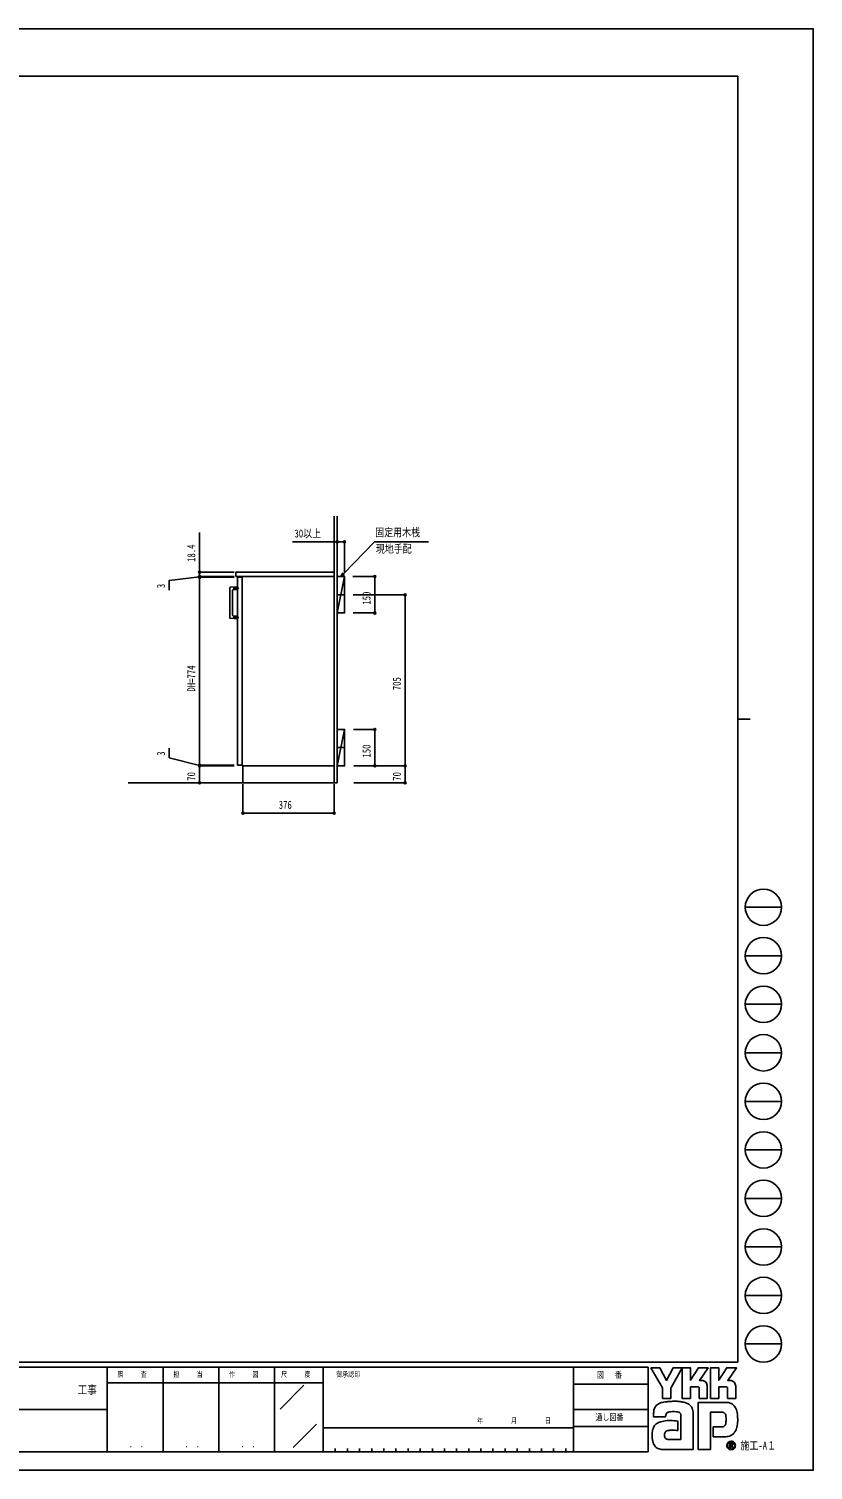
# Model space of a CAD drawing. Units: millimetres, scale not verified. Extents: x -4205 to 4205, y -2970 to 2970.
# Drawn here: x 972 to 4205, y -2970 to 2970 of the extents above; entities that cross this region are included whole.
import ezdxf
from ezdxf.enums import TextEntityAlignment as Align

# ---------------------------------------------------------------- set-up
doc = ezdxf.new("R2010")
doc.units = ezdxf.units.MM
doc.header["$LTSCALE"] = 20
for name, color, linetype in [('0-3_YKK_12', 2, 'Continuous'), ('0-4_YKK_13', 4, 'Continuous'), ('0-5_YKK_D', 6, 'Continuous'), ('0-6_YKK_ZWAK', 7, 'Continuous'), ('0-7_YSS_K', 3, 'Continuous')]:
    doc.layers.add(name, color=color, linetype=linetype)
doc.styles.add('ＭＳ ゴシック', font='')
doc.styles.get('ＭＳ ゴシック').set_extended_font_data('MS Gothic')

msp = doc.modelspace()

# ---------------------------------------------------------------- linework, layer by layer
at = {"layer": '0-3_YKK_12'}
for p, q in [((2275.81, 637.6), (2240.23, 637.6)), ((2275.81, 7.6), (2240.23, 7.6))]:
    msp.add_line(p, q, dxfattribs=at)
for points in [[(1825.52, 712.6), (2230.52, 712.6), (2230.52, 731), (1825.52, 731)], [(1832.52, -64.4), (1850.52, -64.4), (1850.52, 709.6), (1832.52, 709.6)], [(1850.52, -67.4), (2230.52, -67.4), (2230.52, 712.6), (1850.52, 712.6)], [(1854.52, -137.4), (2230.52, -137.4), (2230.52, -67.4), (1854.52, -67.4)]]:
    msp.add_lwpolyline(points, close=True, dxfattribs=at)
at = {"layer": '0-4_YKK_13'}
for p, q in [((1800.52, 667.01), (1800.52, 542.19)), ((1832.52, 670.11), (1801.94, 668.51)), ((1811.52, 553.11), (1811.52, 656.09)), ((1813.41, 658.09), (1832.52, 659.09)), ((1814.47, 664.6), (1837.62, 664.6)), ((1832.52, 659.09), (1832.52, 670.11)), ((1814.47, 544.6), (1837.62, 544.6))]:
    msp.add_line(p, q, dxfattribs=at)
msp.add_lwpolyline([(1801.94, 540.7), (1832.52, 539.09), (1832.52, 550.11), (1813.41, 551.11)], dxfattribs=at)
for centre, radius, start, end in [((1802.02, 667.01), 1.5, 92.7637, 180.21124), ((1813.52, 656.09), 2, 93.19527, 179.79522), ((1802.02, 542.19), 1.5, 179.7637, 267.21124), ((1813.52, 553.11), 2, 180.19527, 266.79522)]:
    msp.add_arc(centre, radius, start, end, dxfattribs=at)
at = {"layer": '0-5_YKK_D'}
for p, q in [((2243.02, 724.96), (2243.02, 857)), ((2273.02, 727.6), (2273.02, 857)), ((1818.52, 731), (1674.52, 731)), ((1675.52, 712.6), (1675.52, 729.6)), ((1818.52, 712.6), (1674.52, 712.6)), ((1818.52, 712.6), (1674.52, 712.6)), ((1818.52, 709.6), (1674.52, 709.6)), ((1818.52, 709.6), (1674.52, 709.6)), ((1675.52, 712.6), (1675.52, 709.6)), ((1675.52, 712.6), (1675.52, 709.6)), ((1675.52, 709.6), (1675.52, 692.6)), ((1675.52, 709.6), (1675.52, -64.4)), ((2307.72, 712.6), (2399.02, 712.6)), ((2398.02, 712.6), (2398.02, 562.6)), ((2308.07, 637.6), (2524.02, 637.6)), ((2523.02, -67.4), (2523.02, 637.6)), ((2308.41, 562.6), (2399.02, 562.6)), ((2310.59, 82.6), (2399.02, 82.6)), ((2398.02, 82.6), (2398.02, -67.4)), ((1675.52, -64.4), (1675.52, -47.4)), ((1818.52, -64.4), (1674.52, -64.4)), ((1818.52, -64.4), (1674.52, -64.4)), ((1818.52, -67.4), (1674.52, -67.4)), ((1818.52, -67.4), (1674.52, -67.4)), ((1675.52, -64.4), (1675.52, -67.4)), ((1675.52, -64.4), (1675.52, -67.4)), ((1675.52, -67.4), (1675.52, -84.4)), ((1675.52, -67.4), (1675.52, -137.4)), ((2311.28, -67.4), (2524.02, -67.4)), ((2311.28, -67.4), (2524.02, -67.4)), ((2311.28, -67.4), (2399.02, -67.4)), ((2523.02, -137.4), (2523.02, -67.4)), ((1818.52, -137.4), (1674.52, -137.4)), ((1854.52, -142.4), (1854.52, -263.4)), ((2230.52, -142.4), (2230.52, -263.4)), ((2311.6, -137.4), (2524.02, -137.4)), ((2230.52, -262.4), (1854.52, -262.4))]:
    msp.add_line(p, q, dxfattribs=at)
for points in [[(1675.52, 712.6), (1675.52, 731), (1675.52, 893.8)], [(2273.02, 856), (2243.02, 856), (2058.62, 856)], [(2258.02, 712.6), (2269.81, 724.85), (2395.97, 856), (2619.44, 856)], [(2273.09, 721.69), (2258.02, 712.6), (2266.52, 728.01)], [(1675.52, 711.1), (1550.52, 696.91), (1550.52, 656.91)], [(1675.52, -65.9), (1550.52, -33.84), (1550.52, 6.16)]]:
    msp.add_lwpolyline(points, dxfattribs=at)
for centre in [(2243.02, 856), (2273.02, 856), (1675.52, 731), (1675.52, 712.6), (1675.52, 712.6), (1675.52, 709.6), (1675.52, 709.6), (2398.02, 712.6), (2523.02, 637.6), (2398.02, 562.6), (2398.02, 82.6), (1675.52, -64.4), (1675.52, -64.4), (1675.52, -67.4), (1675.52, -67.4), (2398.02, -67.4), (2523.02, -67.4), (2523.02, -67.4), (1675.52, -137.4), (2523.02, -137.4), (1854.52, -262.4), (2230.52, -262.4)]:
    msp.add_circle(centre, 4.25, dxfattribs=at)
at = {"layer": '0-6_YKK_ZWAK'}
for p, q in [((3895.02, 2775), (-3904.98, 2775)), ((3895.02, 2775), (3895.02, -2525)), ((3895.02, 125), (3945.02, 125)), ((3925.02, -650), (4075.02, -650)), ((3925.02, -850), (4075.02, -850)), ((3925.02, -1050), (4075.02, -1050)), ((3925.02, -1250), (4075.02, -1250)), ((3925.02, -1450), (4075.02, -1450)), ((3925.02, -1650), (4075.02, -1650)), ((3925.02, -1850), (4075.02, -1850)), ((3925.02, -2050), (4075.02, -2050)), ((3925.02, -2250), (4075.02, -2250)), ((3925.02, -2450), (4075.02, -2450)), ((3895.02, -2525), (-3904.98, -2525)), ((1295.02, -2545), (-4.98, -2545)), ((1525.02, -2545), (1525.02, -2895)), ((1755.02, -2545), (1755.02, -2895)), ((1985.02, -2545), (1985.02, -2895)), ((2185.02, -2545), (1985.02, -2545)), ((3217.52, -2545), (2185.02, -2545)), ((2185.02, -2545), (2185.02, -2895)), ((3217.52, -2545), (3217.52, -2895)), ((3525.02, -2545), (3217.52, -2545)), ((3525.02, -2545), (3525.02, -2895)), ((1985.02, -2610), (1295.02, -2610)), ((1985.02, -2610), (2185.02, -2610)), ((2007.1, -2718.29), (2105.04, -2620.36)), ((3217.52, -2615), (3525.02, -2615)), ((-4.98, -2720), (1295.02, -2720)), ((3217.52, -2720), (3525.02, -2720)), ((2060.67, -2875.99), (2156.89, -2779.77)), ((3525.02, -2790), (3217.52, -2790)), ((2185.02, -2795), (3217.52, -2795)), ((-4.98, -2895), (1295.02, -2895)), ((1295.02, -2895), (1985.02, -2895)), ((1985.02, -2895), (2185.02, -2895)), ((2185.02, -2895), (3217.52, -2895)), ((2235.02, -2880), (2235.02, -2895)), ((2285.02, -2880), (2285.02, -2895)), ((2335.02, -2880), (2335.02, -2895)), ((2385.02, -2880), (2385.02, -2895)), ((2435.02, -2880), (2435.02, -2895)), ((2485.02, -2880), (2485.02, -2895)), ((2535.02, -2880), (2535.02, -2895)), ((2585.02, -2880), (2585.02, -2895)), ((2635.02, -2880), (2635.02, -2895)), ((2685.02, -2880), (2685.02, -2895)), ((2735.02, -2880), (2735.02, -2895)), ((2785.02, -2880), (2785.02, -2895)), ((2835.02, -2880), (2835.02, -2895)), ((2885.02, -2880), (2885.02, -2895)), ((2935.02, -2880), (2935.02, -2895)), ((2985.02, -2880), (2985.02, -2895)), ((3035.02, -2880), (3035.02, -2895)), ((3085.02, -2880), (3085.02, -2895)), ((3135.02, -2880), (3135.02, -2895)), ((3185.02, -2880), (3185.02, -2895)), ((3217.52, -2895), (3525.02, -2895)), ((3866.67, -2883.98), (3866.67, -2883.98))]:
    msp.add_line(p, q, dxfattribs=at)
for points in [[(-4205, -2970), (4205, -2970), (4205, 2970), (-4205, 2970)], [(3536.02, -2548), (3572.83, -2548), (3600.47, -2600.1), (3628.04, -2548), (3664.88, -2548), (3617.67, -2631.99), (3617.67, -2674.13), (3584.1, -2674.13), (3584.1, -2630.86)]]:
    msp.add_lwpolyline(points, close=True, dxfattribs=at)
for points in [[(1985.02, -2545), (1295.02, -2545), (1295.02, -2895)], [(3730.55, -2626.61), (3698.77, -2626.61), (3698.77, -2674.1), (3664.91, -2674.1), (3664.91, -2548), (3698.77, -2548), (3698.77, -2599.58), (3732.07, -2548), (3771.84, -2548), (3736.16, -2600.21), (3737.42, -2600.21), (3738.82, -2600.21), (3740.25, -2600.21), (3741.63, -2600.21), (3742.87, -2600.21), (3743.86, -2600.21), (3744.52, -2600.21), (3744.77, -2600.21)], [(3847.51, -2626.61), (3815.77, -2626.61), (3815.77, -2674.13), (3781.9, -2674.13), (3781.9, -2548), (3815.77, -2548), (3815.77, -2599.58), (3849.03, -2548), (3888.8, -2548), (3853.12, -2600.21), (3854.4, -2600.21), (3855.8, -2600.21), (3857.24, -2600.21), (3858.61, -2600.21), (3859.84, -2600.21), (3860.83, -2600.21), (3861.49, -2600.21), (3861.73, -2600.21)], [(3754.51, -2602.21), (3758.55, -2604.52), (3761.97, -2607.53), (3764.73, -2611.12), (3766.76, -2615.15), (3768.01, -2619.5), (3768.44, -2624.04), (3768.44, -2674.22), (3735.41, -2674.22), (3735.41, -2631.41)], [(3871.48, -2602.21), (3875.54, -2604.52), (3878.97, -2607.53), (3881.74, -2611.12), (3883.78, -2615.15), (3885.05, -2619.5), (3885.48, -2624.04), (3885.48, -2674.13), (3852.37, -2674.13), (3852.37, -2631.41)], [(3604.8, -2732.31), (3602.47, -2733.62), (3600.66, -2735.22), (3599.29, -2737.08), (3598.29, -2739.2), (3597.61, -2741.53), (3597.16, -2744.07), (3596.89, -2746.79), (3596.73, -2749.67), (3546.74, -2749.79), (3546.89, -2742.95), (3547.17, -2735.27)], [(3707.71, -2719.17), (3709.13, -2724.9), (3709.93, -2731.04), (3710.18, -2737.59), (3710.18, -2885), (3589.55, -2885)], [(3623.95, -2765.53), (3633.41, -2766.15), (3640.84, -2766.99), (3645.71, -2767.77), (3647.45, -2768.23), (3647.45, -2806.47), (3641.92, -2805.89), (3635.86, -2805.56), (3629.65, -2805.43), (3623.69, -2805.45), (3618.37, -2805.56), (3614.08, -2805.71), (3611.23, -2805.84), (3610.19, -2805.89), (3605.86, -2806.68), (3602.13, -2807.92), (3599, -2809.61), (3596.47, -2811.77), (3594.53, -2814.4), (3593.18, -2817.5), (3592.44, -2821.1), (3592.29, -2825.19), (3592.76, -2829.69), (3593.72, -2833.41), (3595.09, -2836.42), (3596.83, -2838.79), (3598.86, -2840.59), (3601.13, -2841.91), (3603.59, -2842.79), (3606.16, -2843.32), (3659.26, -2843.32), (3659.26, -2745.07), (3659.28, -2743.13), (3659.18, -2741.22), (3658.93, -2739.39), (3658.5, -2737.65), (3657.86, -2736.02), (3656.99, -2734.55), (3655.84, -2733.24), (3654.39, -2732.12)], [(3654.39, -2732.12), (3651.27, -2730.9), (3646.29, -2729.87), (3639.94, -2729.1), (3632.71, -2728.69), (3625.08, -2728.73), (3617.56, -2729.28)], [(3828.87, -2731.51), (3781.19, -2731.51), (3781.19, -2885), (3731.23, -2885), (3731.23, -2690.79), (3847.35, -2690.79)], [(3878.71, -2704.51), (3881.97, -2708.62), (3884.41, -2712.61), (3886.12, -2716.22)], [(3874.56, -2820.97), (3869.95, -2824.56), (3865.14, -2827.38), (3860.18, -2829.48), (3855.1, -2830.92), (3849.93, -2831.74), (3844.72, -2832.01), (3793.36, -2832.01), (3793.36, -2791.66), (3822.32, -2791.66), (3827.66, -2791.59), (3832.36, -2791.13), (3836.39, -2789.95)], [(3845.83, -2761), (3845.76, -2754.63), (3845.46, -2748.9), (3844.74, -2743.86), (3843.44, -2739.59)], [(3874.61, -2862.6), (3874.58, -2862.01), (3874.51, -2861.45), (3874.39, -2860.9), (3874.22, -2860.39), (3874, -2859.9), (3873.74, -2859.44), (3873.43, -2859.01), (3873.08, -2858.61), (3872.62, -2858.2), (3872.1, -2857.85), (3871.54, -2857.54), (3870.93, -2857.29), (3870.28, -2857.1), (3869.58, -2856.96), (3868.85, -2856.87), (3868.08, -2856.84), (3860.5, -2856.84), (3860.5, -2879.14), (3862.79, -2879.14), (3862.79, -2859.12), (3868.08, -2859.12), (3868.62, -2859.14), (3869.14, -2859.19), (3869.62, -2859.28), (3870.06, -2859.4), (3870.47, -2859.56), (3870.84, -2859.75), (3871.17, -2859.97), (3871.47, -2860.22)], [(3872.36, -2862.6), (3872.22, -2863.67), (3871.84, -2864.51), (3871.26, -2865.16), (3870.55, -2865.62), (3869.74, -2865.94), (3868.9, -2866.14), (3868.08, -2866.24), (3867.33, -2866.27), (3865.34, -2866.27), (3866.35, -2867.97), (3872.89, -2879.22), (3875.51, -2879.22), (3869.2, -2868.39), (3869.79, -2868.27), (3870.36, -2868.12), (3870.89, -2867.94), (3871.4, -2867.73), (3871.87, -2867.49), (3872.31, -2867.22), (3872.71, -2866.91), (3873.08, -2866.58)]]:
    msp.add_lwpolyline(points, dxfattribs=at)
for centre in [(4000.02, -650), (4000.02, -850), (4000.02, -1050), (4000.02, -1250), (4000.02, -1450), (4000.02, -1650), (4000.02, -1850), (4000.02, -2050), (4000.02, -2250), (4000.02, -2450)]:
    msp.add_circle(centre, 75, dxfattribs=at)
for centre, radius, start, end in [((3744.82, -2625.19), 24.98, 78.26798, 90.11215), ((3745.17, -2623.37), 23.12, 66.19963, 78.22058), ((3861.78, -2625.23), 25.02, 78.27851, 90.10826), ((3862.12, -2623.48), 23.23, 66.2483, 78.23226), ((3730.72, -2631.29), 4.69, 358.57817, 92.1683), ((3847.71, -2631.27), 4.67, 358.29941, 92.43455), ((3637.8, -2740.46), 90.78, 171.55622, 176.72493), ((3607.04, -2735.87), 59.68, 163.48385, 171.57982), ((3591.61, -2731.29), 43.58, 152.2125, 163.4865), ((3584.94, -2727.84), 36.07, 138.03852, 152.12015), ((3584.93, -2728.01), 36.18, 122.60463, 137.83438), ((3589.72, -2735.75), 45.28, 108.37421, 122.42809), ((3597.29, -2762.69), 73.25, 100.93159, 107.35499), ((3622.05, -2882.82), 195.9, 97.86054, 101.37938), ((3633.68, -2963.58), 277.49, 94.90201, 97.9576), ((3617.99, -2763.63), 33.98, 102.4979, 112.84632), ((3634.47, -2970.05), 284, 91.6169, 94.94971), ((3624.57, -2791.99), 63.1, 96.37207, 102.75341), ((3633.37, -2924.06), 238, 87.51794, 91.66439), ((3636.46, -2857.78), 171.65, 81.92631, 87.59083), ((3645.59, -2795.23), 108.44, 73.67137, 82.05943), ((3659.13, -2749.92), 61.15, 60.60528, 73.9085), ((3664.67, -2738.86), 48.8, 52.17347, 59.90542), ((3669.63, -2732.45), 40.69, 43.55042, 52.14561), ((3672.36, -2729.81), 36.9, 34.48659, 43.50182), ((3672.38, -2729.75), 36.85, 25.58915, 34.43128), ((3669.1, -2731.29), 40.47, 17.43089, 25.54591), ((3829.14, -2756.01), 24.5, 77.94572, 90.63794), ((3831.27, -2746.02), 14.29, 60.20991, 77.92418), ((3845.45, -2744.21), 53.45, 78.73198, 87.96551), ((3847.02, -2736.2), 45.29, 69.03034, 78.69541), ((3848.48, -2732.3), 41.13, 59.39484, 68.9885), ((3849.16, -2731.11), 39.76, 50.3012, 59.3616), ((3848.91, -2731.39), 40.13, 42.05209, 50.28551), ((3829.09, -2742.81), 62.92, 14.76267, 25.00486), ((3790.5, -2753.33), 102.92, 7.9139, 14.95041), ((3584.93, -2812.67), 42.55, 142.04688, 153.80771), ((3583.47, -2811.63), 40.76, 130.60221, 141.94427), ((3585.88, -2814.51), 44.52, 120.60724, 130.53081), ((3590.62, -2822.57), 53.87, 112.58838, 120.58162), ((3596.99, -2837.9), 70.47, 106.61303, 112.59024), ((3607.02, -2871.61), 105.64, 99.87193, 106.59825), ((3612.64, -2903.27), 137.79, 94.78469, 99.91711), ((3615.38, -2934.77), 169.41, 90.80099, 94.81812), ((3615.8, -2958.23), 192.87, 87.57779, 90.82714), ((3831.72, -2779.43), 11.51, 293.91672, 314.09376), ((3832.65, -2743.42), 11.35, 39.8078, 59.75378), ((3830.15, -2778.04), 13.6, 314.78099, 333.92928), ((3830.71, -2744.9), 13.79, 22.65544, 39.38165), ((3820.05, -2773.14), 24.83, 334.00676, 347.34989), ((3792.5, -2766.76), 53.11, 347.14308, 355.40008), ((3732.2, -2761.58), 113.62, 355.2339, 0.29193), ((3769.15, -2764.79), 124.42, 347.15166, 352.97565), ((3751.96, -2758.93), 141.87, 2.54376, 8.01251), ((3736.17, -2760.5), 157.68, 352.8937, 357.82206), ((3729.86, -2760.1), 163.99, 357.76419, 2.60674), ((3638.13, -2823.49), 97.29, 174.55588, 182.47272), ((3692.5, -2822.63), 151.65, 181.90948, 187.89042), ((3608.98, -2820.7), 68, 164.97537, 174.56739), ((3628.69, -2831.61), 87.22, 187.80471, 196.36971), ((3592.46, -2816.29), 50.9, 153.89178, 164.94341), ((3866.7, -2868.19), 17.64, 90.09157, 179.92363), ((3866.7, -2868.16), 17.61, 44.93442, 90.08536), ((3841.23, -2783.39), 50.24, 311.57033, 318.66243), ((3835.41, -2778.29), 57.97, 318.67367, 325.29112), ((3850.36, -2789.43), 39.35, 326.23251, 339.61931), ((3813.41, -2775.12), 78.97, 339.22498, 347.31457), ((3595, -2841.56), 52.09, 196.3102, 208.20993), ((3580.34, -2849.36), 35.47, 208.29777, 223.35561), ((3577.03, -2852.28), 31.07, 223.64205, 239.63663), ((3579.77, -2847.28), 36.77, 239.8785, 253.65355), ((3584.8, -2830.01), 54.75, 253.69102, 263.74909), ((3589.06, -2792.1), 92.9, 263.68487, 270.30455), ((3866.59, -2868.21), 17.53, 179.86065, 225.14399), ((3866.59, -2868.13), 15.69, 134.8007, 180.12175), ((3866.53, -2868.23), 15.62, 179.75513, 225.29722), ((3866.68, -2868.21), 17.59, 224.94536, 269.98445), ((3866.64, -2868.37), 15.61, 224.62822, 270.10973), ((3866.64, -2868.04), 15.66, 89.86602, 135.149), ((3866.71, -2868.16), 15.78, 45.03108, 90.11509), ((3866.65, -2868.14), 15.84, 270.09072, 359.90926), ((3866.68, -2868.12), 17.68, 269.98802, 314.93777), ((3869.01, -2862.5), 3.35, 358.3894, 42.86139), ((3869.07, -2862.76), 5.53, 316.37674, 1.6565), ((3866.72, -2868.17), 15.77, 0.00643, 45.07115), ((3866.84, -2868.1), 17.47, 359.78949, 45.13288), ((3866.8, -2868.24), 17.51, 314.92572, 0.23508)]:
    msp.add_arc(centre, radius, start, end, dxfattribs=at)
at = {"layer": '0-7_YSS_K'}
for p, q in [((2230.52, -137.4), (2230.52, 961.61)), ((2243.02, -137.4), (2243.02, 961.61)), ((2243.02, 562.6), (2273.02, 712.6)), ((2243.02, -67.4), (2273.02, 82.6)), ((1380.76, -137.4), (2243.02, -137.4))]:
    msp.add_line(p, q, dxfattribs=at)
for points in [[(2243.02, 562.6), (2273.02, 562.6), (2273.02, 712.6), (2243.02, 712.6)], [(2243.02, -67.4), (2273.02, -67.4), (2273.02, 82.6), (2243.02, 82.6)]]:
    msp.add_lwpolyline(points, close=True, dxfattribs=at)

# ---------------------------------------------------------------- texts
at = {"layer": '0-5_YKK_D', "style": 'ＭＳ ゴシック', "width": 0.8}
for s, p in [('30以上', (2066.62, 864)), ('固定用木桟', (2399.8, 868.26)), ('現地手配', (2402.2, 800.76)), ('376', (2001.72, -254.4))]:
    msp.add_text(s, height=32.99, dxfattribs=at).set_placement(p, align=Align.BOTTOM_LEFT)
for s, p in [('18.4', (1667.52, 773)), ('3', (1542.52, 664.91)), ('150', (2390.02, 596.8)), ('DH=774', (1667.52, 238.6)), ('705', (2515.02, 244.3)), ('150', (2390.02, -33.2)), ('3', (1542.52, -25.84)), ('70', (1667.52, -128.8)), ('70', (2515.02, -128.8))]:
    msp.add_text(s, height=32.99, rotation=90, dxfattribs=at).set_placement(p, align=Align.BOTTOM_LEFT)
at = {"layer": '0-6_YKK_ZWAK', "style": 'ＭＳ ゴシック', "width": 0.8}
for s, height, p in [('照     査', 21.99, (1336.42, -2592.5)), ('担     当', 21.99, (1567.22, -2592.5)), ('作     図', 21.99, (1797.22, -2592.5)), ('尺     度', 21.99, (2011.42, -2592.5)), ('御承認印', 21.99, (2239.14, -2592.5)), ('図\u3000 番', 25.66, (3313.4, -2597.5)), ('工事', 36.66, (1172.33, -2667.46)), ('年        月        日', 21.99, (2819.91, -2783.21)), ('通し図番', 25.66, (3307.8, -2772.5)), ('施工-A１', 32.99, (3905.02, -2895)), ('． ．', 25.92, (1385, -2884.35)), ('． ．', 25.92, (1615, -2884.35)), ('． ．', 25.92, (1845, -2884.35))]:
    msp.add_text(s, height=height, dxfattribs=at).set_placement(p, align=Align.BOTTOM_LEFT)

doc.saveas('drawing.dxf')
